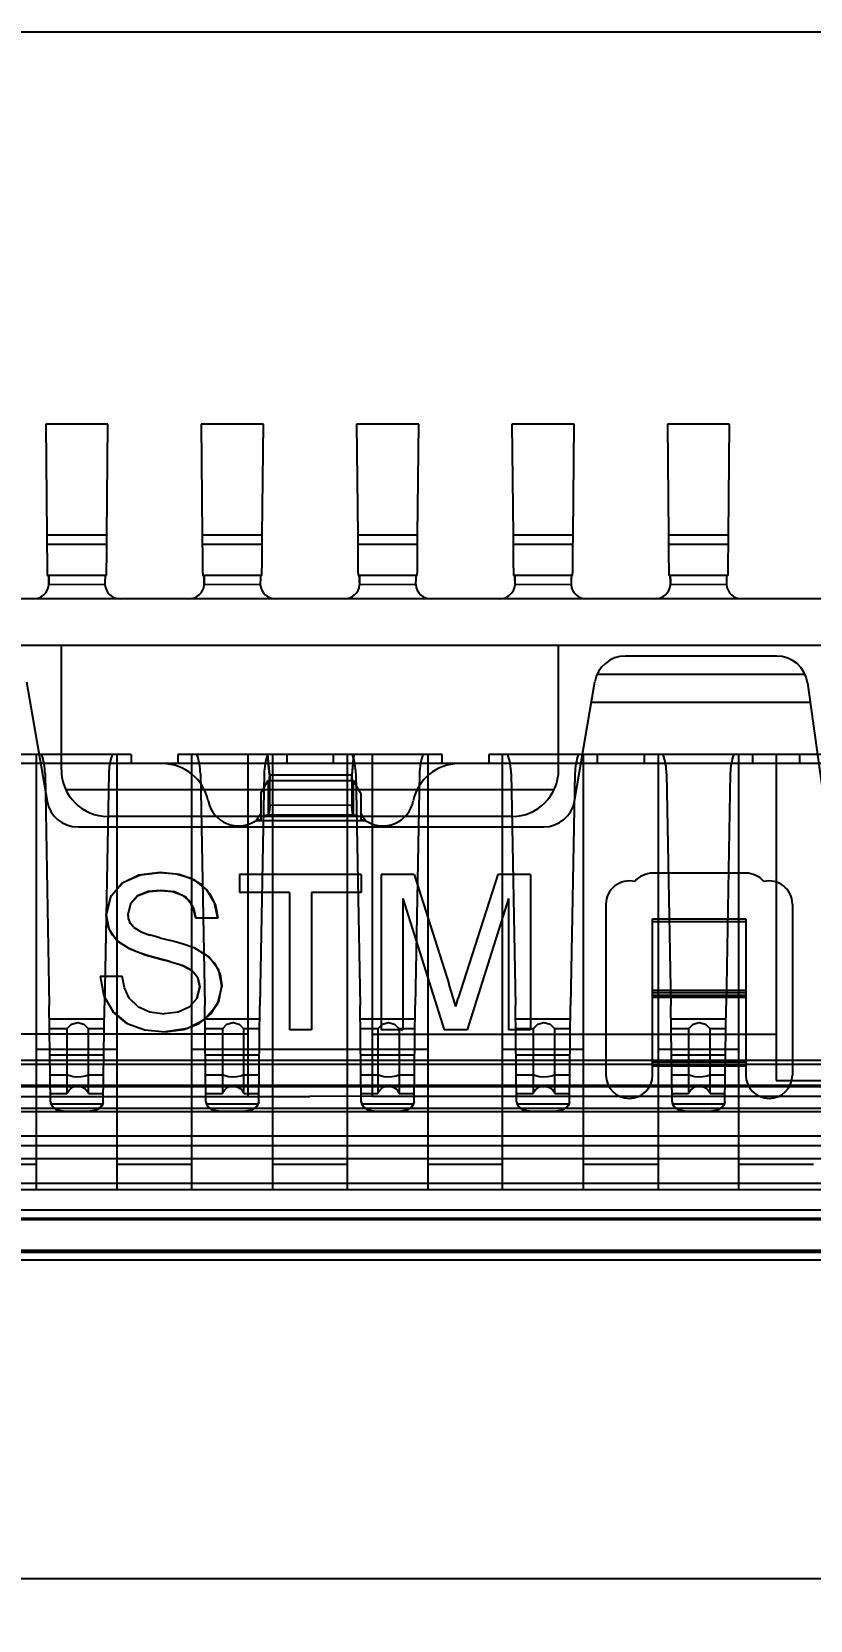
# Model space of a CAD drawing. Header units: millimetres. Extents: x 0 to 841, y 0 to 594.
# Drawn here: x 681.69 to 684.2, y 261.49 to 266.6 of the extents above; entities that cross this region are included whole.
import ezdxf

# ---------------------------------------------------------------- set-up
doc = ezdxf.new("R2010")
doc.units = ezdxf.units.MM
doc.header["$LTSCALE"] = 46.255
doc.layers.get('0').update_dxf_attribs({"linetype": 'CONTINUOUS'})
doc.layers.add('8_QUILTS', color=7, linetype='CONTINUOUS')
doc.styles.get("Standard").update_dxf_attribs({"font": 'txt', "width": 0.8})
doc.dimstyles.new('DIMSTYLE_1', dxfattribs={"dimtxt": 2.5, "dimasz": 3, "dimexe": 1.5, "dimexo": 1.2, "dimtad": 1, "dimdsep": 46, "dimtxsty": 'STANDARD', "dimblk": '_FILLED', "dimblk1": '_FILLED', "dimblk2": '_FILLED', "dimcen": 0.09, "dimazin": 2, "dimtp": 0.01, "dimtm": 0.01, "dimtfac": 1, "dimtofl": 0, "dimtmove": 0, "dimatfit": 3, "dimldrblk": '_FILLED', "dimfxl": 1, "dimtolj": 1, "dimarcsym": 0})

# ---------------------------------------------------------------- blocks, each defined once
blk = doc.blocks.new('_FILLED')
at = {"color": 0, "linetype": 'BYBLOCK'}
blk.add_solid([(0, 0), (-1, 0.1667), (-1, -0.1667)], dxfattribs=at)
blk = doc.blocks.new('*D0')
at = {"color": 7, "linetype": 'CONTINUOUS'}
for p, q in [((692.3383, 264.1405), (692.3383, 237.2835)), ((637.9118, 256.9031), (637.9118, 237.2835)), ((637.9118, 238.7835), (665.125, 238.7835)), ((692.3383, 238.7835), (665.125, 238.7835))]:
    blk.add_line(p, q, dxfattribs=at)
at = {"color": 7, "linetype": 'CONTINUOUS', "xscale": 3, "yscale": 3, "zscale": 3, "rotation": 180}
blk.add_blockref('_FILLED', (637.9118, 238.7835), dxfattribs=at)
at = {"color": 7, "linetype": 'CONTINUOUS', "xscale": 3, "yscale": 3, "zscale": 3}
blk.add_blockref('_FILLED', (692.3383, 238.7835), dxfattribs=at)
at = {"color": 7, "linetype": 'CONTINUOUS', "insert": (665.125, 241.9085), "char_height": 2.5, "width": 14, "attachment_point": 2, "line_spacing_factor": 0.9}
blk.add_mtext('(54.43)', dxfattribs=at)

msp = doc.modelspace()

# ---------------------------------------------------------------- linework, layer by layer
at = {"color": 7, "linetype": 'CONTINUOUS'}
msp.add_line((668.0383, 266.6031), (697.1383, 266.6031), dxfattribs=at)
at = {"layer": '8_QUILTS', "color": 7, "linetype": 'CONTINUOUS'}
for p, q in [((681.9383, 265.3405), (681.7383, 265.3405)), ((681.7383, 265.3405), (681.7418, 264.9833)), ((681.9348, 264.9833), (681.9383, 265.3405)), ((682.4383, 265.3405), (682.2383, 265.3405)), ((682.2383, 265.3405), (682.2418, 264.9833)), ((682.4348, 264.9833), (682.4383, 265.3405)), ((682.9383, 265.3405), (682.7383, 265.3405)), ((682.7383, 265.3405), (682.7418, 264.9833)), ((682.9348, 264.9833), (682.9383, 265.3405)), ((683.4383, 265.3405), (683.2383, 265.3405)), ((683.2383, 265.3405), (683.2418, 264.9833)), ((683.4348, 264.9833), (683.4383, 265.3405)), ((683.9383, 265.3405), (683.7383, 265.3405)), ((683.7383, 265.3405), (683.7418, 264.9833)), ((683.9348, 264.9833), (683.9383, 265.3405)), ((681.9348, 264.9833), (681.7418, 264.9833)), ((682.4348, 264.9833), (682.2418, 264.9833)), ((682.9348, 264.9833), (682.7418, 264.9833)), ((683.4348, 264.9833), (683.2418, 264.9833)), ((683.9348, 264.9833), (683.7418, 264.9833)), ((681.9347, 264.9533), (681.7418, 264.9533)), ((682.4347, 264.9533), (682.2418, 264.9533)), ((682.9347, 264.9533), (682.7418, 264.9533)), ((683.4347, 264.9533), (683.2418, 264.9533)), ((683.9347, 264.9533), (683.7418, 264.9533)), ((681.9336, 264.8533), (681.743, 264.8533)), ((681.9284, 264.8242), (681.748, 264.8233)), ((681.7483, 264.824), (681.7483, 264.826)), ((682.4336, 264.8533), (682.243, 264.8533)), ((682.4284, 264.8242), (682.248, 264.8233)), ((682.2483, 264.824), (682.2483, 264.826)), ((682.9336, 264.8533), (682.743, 264.8533)), ((682.9284, 264.8242), (682.748, 264.8233)), ((682.7483, 264.824), (682.7483, 264.826)), ((683.4336, 264.8533), (683.243, 264.8533)), ((683.4284, 264.8242), (683.248, 264.8233)), ((683.2483, 264.824), (683.2483, 264.826)), ((683.9336, 264.8533), (683.743, 264.8533)), ((683.9284, 264.8242), (683.748, 264.8233)), ((683.7483, 264.824), (683.7483, 264.826)), ((693.7583, 264.7781), (671.4183, 264.7781)), ((692.7483, 264.6281), (672.4283, 264.6281)), ((681.7883, 264.2281), (681.7883, 264.6281)), ((683.3883, 264.2281), (683.3883, 264.6281)), ((684.0899, 264.5944), (683.6035, 264.5944)), ((681.6766, 264.5113), (681.7422, 264.1278)), ((683.4393, 264.1278), (683.5049, 264.5113)), ((684.1814, 264.5348), (683.512, 264.5348)), ((684.189, 264.5083), (684.2417, 264.1308)), ((684.1978, 264.4454), (683.4936, 264.4454)), ((694.0884, 264.2481), (671.0881, 264.2481)), ((682.0133, 264.2781), (679.5883, 264.2781)), ((681.7083, 262.8781), (681.7083, 264.2781)), ((681.7326, 264.2479), (681.7083, 264.2481)), ((681.9683, 264.2481), (681.9439, 264.2479)), ((681.9683, 262.8781), (681.9683, 264.2781)), ((682.0133, 264.2781), (682.0133, 264.2481)), ((683.0133, 264.2781), (682.1633, 264.2781)), ((682.1633, 264.2781), (682.1633, 264.2481)), ((682.2083, 262.8781), (682.2083, 264.2781)), ((682.2326, 264.2479), (682.2083, 264.2481)), ((682.3883, 264.2781), (682.3883, 263.1776)), ((682.4683, 264.2481), (682.4439, 264.2479)), ((682.4582, 264.2118), (682.4517, 264.2781)), ((682.4517, 264.2781), (682.4578, 264.2117)), ((682.4683, 262.8781), (682.4683, 264.2781)), ((682.5133, 264.2781), (682.5133, 264.2481)), ((682.6633, 264.2781), (682.6633, 264.2481)), ((682.7083, 264.2781), (682.7083, 262.8781)), ((682.7326, 264.2479), (682.7083, 264.2481)), ((682.7298, 264.2781), (682.7233, 264.2118)), ((682.7237, 264.2117), (682.7298, 264.2781)), ((682.7883, 264.2781), (682.7883, 263.1787)), ((682.9683, 264.2481), (682.9439, 264.2479)), ((682.9683, 262.8781), (682.9683, 264.2781)), ((683.0133, 264.2481), (683.0133, 264.2781)), ((685.5883, 264.2781), (683.1633, 264.2781)), ((683.1633, 264.2781), (683.1633, 264.2481)), ((683.2083, 262.8781), (683.2083, 264.2781)), ((683.2326, 264.2479), (683.2083, 264.2481)), ((683.4683, 264.2481), (683.4439, 264.2479)), ((683.4683, 262.8781), (683.4683, 264.2781)), ((683.5133, 264.2481), (683.5133, 264.2781)), ((683.6633, 264.2781), (683.6633, 264.2481)), ((683.7083, 264.2781), (683.7083, 262.8781)), ((683.7326, 264.248), (683.7083, 264.2481)), ((683.9683, 264.2481), (683.9439, 264.248)), ((683.9683, 262.8781), (683.9683, 264.2781)), ((684.0133, 264.2481), (684.0133, 264.2781)), ((684.0883, 264.2781), (684.0883, 263.2281)), ((684.1633, 264.2781), (684.1633, 264.2481)), ((681.7357, 264.2162), (681.7496, 263.4695)), ((681.9408, 264.2162), (681.927, 263.4695)), ((682.2357, 264.2162), (682.2496, 263.4695)), ((682.4408, 264.2162), (682.427, 263.4695)), ((682.4577, 264.2129), (682.458, 264.2106)), ((682.458, 264.2082), (682.4582, 264.2058)), ((682.4581, 264.2118), (682.4582, 264.2058)), ((682.4586, 264.1942), (682.4582, 264.2058)), ((682.4586, 264.2118), (682.7229, 264.2118)), ((682.4586, 264.2118), (682.4586, 264.1984)), ((682.4586, 264.1134), (682.4586, 264.1984)), ((682.7229, 264.2118), (682.7229, 264.1984)), ((682.7229, 264.1942), (682.7233, 264.2058)), ((682.7229, 264.1984), (682.7229, 264.1115)), ((682.7234, 264.2118), (682.7233, 264.2058)), ((682.7233, 264.2058), (682.7236, 264.2082)), ((682.7236, 264.2106), (682.7238, 264.2129)), ((682.7357, 264.2162), (682.7496, 263.4695)), ((682.9408, 264.2162), (682.927, 263.4695)), ((683.2357, 264.2162), (683.2496, 263.4695)), ((683.4408, 264.2162), (683.427, 263.4695)), ((683.7357, 264.2162), (683.7496, 263.4695)), ((683.9408, 264.2162), (683.927, 263.4695)), ((681.8023, 264.1647), (683.3742, 264.1647)), ((682.4301, 264.1535), (682.4301, 264.0679)), ((682.454, 264.1944), (682.7275, 264.1944)), ((682.454, 264.1944), (682.454, 264.0831)), ((682.7275, 264.1944), (682.7275, 264.0831)), ((682.7515, 264.1535), (682.7515, 264.0679)), ((682.7229, 264.115), (682.4587, 264.1136)), ((681.8408, 264.0447), (683.3408, 264.0447)), ((683.2383, 264.0781), (681.9383, 264.0781)), ((682.7679, 264.0646), (682.4137, 264.0646)), ((682.454, 264.0831), (682.7275, 264.0831)), ((682.753, 263.8915), (682.3619, 263.8915)), ((682.3619, 263.8915), (682.3619, 263.8338)), ((682.753, 263.8915), (682.753, 263.8338)), ((682.9231, 263.8915), (682.8171, 263.8915)), ((682.8171, 263.8915), (682.8171, 263.3915)), ((682.9231, 263.8915), (683.0349, 263.5407)), ((683.1927, 263.8915), (683.082, 263.5467)), ((683.2978, 263.8915), (683.1927, 263.8915)), ((683.2978, 263.8915), (683.2978, 263.3915)), ((683.9908, 263.8958), (683.6908, 263.8958)), ((682.5222, 263.8338), (682.3619, 263.8338)), ((682.5222, 263.8338), (682.5222, 263.3915)), ((682.753, 263.8338), (682.5927, 263.8338)), ((682.5927, 263.8338), (682.5927, 263.3915)), ((682.8876, 263.8146), (683.0202, 263.3915)), ((682.8876, 263.8146), (682.8876, 263.3915)), ((683.2273, 263.8146), (683.0939, 263.3915)), ((683.2273, 263.8146), (683.2273, 263.3915)), ((683.5408, 263.7958), (683.5408, 263.2458)), ((684.1408, 263.7964), (684.1408, 263.2458)), ((682.2914, 263.7505), (682.2209, 263.7505)), ((683.6908, 263.7488), (683.9908, 263.7488)), ((683.6908, 263.2458), (683.6908, 263.7488)), ((683.6908, 263.7405), (683.9908, 263.7405)), ((683.9908, 263.7488), (683.9908, 263.2458)), ((682.1057, 263.6877), (682.0723, 263.6971)), ((682.1044, 263.6881), (682.1408, 263.6788)), ((682.1369, 263.6115), (682.0927, 263.6233)), ((682.1804, 263.5976), (682.1194, 263.6162)), ((682.1804, 263.5976), (682.208, 263.5825)), ((681.9132, 263.5646), (681.9837, 263.5646)), ((682.2275, 263.559), (682.2337, 263.53)), ((682.2239, 263.4928), (682.2337, 263.53)), ((683.0574, 263.4672), (683.0654, 263.4938)), ((683.6908, 263.5191), (683.9908, 263.5191)), ((683.9908, 263.5107), (683.6908, 263.5107)), ((683.6908, 263.5037), (683.9908, 263.5037)), ((683.9908, 263.4954), (683.6908, 263.4954)), ((681.7533, 263.1597), (681.7496, 263.4695)), ((681.9233, 263.1597), (681.927, 263.4695)), ((681.9991, 263.4121), (681.954, 263.4498)), ((682.2533, 263.1597), (682.2496, 263.4695)), ((682.4233, 263.1597), (682.427, 263.4695)), ((682.7533, 263.1597), (682.7496, 263.4695)), ((682.9233, 263.1597), (682.927, 263.4695)), ((683.2533, 263.1597), (683.2496, 263.4695)), ((683.4233, 263.1597), (683.427, 263.4695)), ((683.7533, 263.1597), (683.7496, 263.4695)), ((683.9233, 263.1597), (683.927, 263.4695)), ((682.3883, 263.3781), (681.0883, 263.3781)), ((681.7501, 263.4272), (681.9265, 263.4272)), ((681.8064, 263.3953), (681.7505, 263.3953)), ((681.8063, 263.3954), (681.8063, 263.1872)), ((681.9261, 263.3953), (681.8757, 263.3953)), ((681.8759, 263.1872), (681.8759, 263.3954)), ((682.2501, 263.4272), (682.4265, 263.4272)), ((682.3064, 263.3953), (682.2505, 263.3953)), ((682.3063, 263.3954), (682.3063, 263.1872)), ((682.4261, 263.3953), (682.3757, 263.3953)), ((682.3759, 263.1872), (682.3759, 263.3954)), ((682.5927, 263.3915), (682.5222, 263.3915)), ((682.7501, 263.4272), (682.9265, 263.4272)), ((682.8064, 263.3953), (682.7505, 263.3953)), ((682.7883, 263.3781), (684.0883, 263.3781)), ((682.8063, 263.3954), (682.8063, 263.1872)), ((682.8876, 263.3915), (682.8171, 263.3915)), ((682.9261, 263.3953), (682.8757, 263.3953)), ((682.8759, 263.1872), (682.8759, 263.3954)), ((683.0939, 263.3915), (683.0202, 263.3915)), ((683.2978, 263.3915), (683.2273, 263.3915)), ((683.2501, 263.4272), (683.4265, 263.4272)), ((683.3064, 263.3953), (683.2505, 263.3953)), ((683.3063, 263.3954), (683.3063, 263.1872)), ((683.4261, 263.3953), (683.3757, 263.3953)), ((683.3759, 263.1872), (683.3759, 263.3954)), ((683.7501, 263.4272), (683.9265, 263.4272)), ((683.8064, 263.3953), (683.7505, 263.3953)), ((683.8063, 263.3954), (683.8063, 263.1872)), ((683.9261, 263.3953), (683.8757, 263.3953)), ((683.8759, 263.1872), (683.8759, 263.3954)), ((681.9683, 263.3281), (681.7083, 263.3281)), ((682.9683, 263.3281), (682.2083, 263.3281)), ((683.4683, 263.3281), (683.2083, 263.3281)), ((683.9683, 263.3281), (683.7083, 263.3281)), ((692.746, 263.2925), (672.4355, 263.2925)), ((672.451, 263.2813), (692.7305, 263.2813)), ((681.9251, 263.31), (681.7515, 263.31)), ((682.4251, 263.31), (682.2515, 263.31)), ((682.9251, 263.31), (682.7515, 263.31)), ((683.4251, 263.31), (683.2515, 263.31)), ((683.9908, 263.2874), (683.6908, 263.2874)), ((683.6908, 263.2773), (683.9908, 263.2773)), ((683.6908, 263.2756), (683.9908, 263.2756)), ((683.9251, 263.31), (683.7515, 263.31)), ((681.7522, 263.2467), (681.8064, 263.2467)), ((681.8757, 263.2467), (681.9243, 263.2467)), ((682.2522, 263.2467), (682.3064, 263.2467)), ((682.3757, 263.2467), (682.4243, 263.2467)), ((682.7522, 263.2467), (682.8064, 263.2467)), ((682.8757, 263.2467), (682.9243, 263.2467)), ((683.2522, 263.2467), (683.3064, 263.2467)), ((683.3757, 263.2467), (683.4243, 263.2467)), ((683.7522, 263.2467), (683.8064, 263.2467)), ((683.8757, 263.2467), (683.9243, 263.2467)), ((684.0883, 263.2281), (685.5883, 263.2281)), ((692.7309, 263.2122), (672.4507, 263.2122)), ((672.4647, 263.1781), (682.5883, 263.1776)), ((692.7063, 263.2081), (672.4753, 263.2081)), ((681.7529, 263.1872), (681.8064, 263.1872)), ((681.8757, 263.1872), (681.9236, 263.1872)), ((682.2529, 263.1872), (682.3064, 263.1872)), ((682.3757, 263.1872), (682.4236, 263.1872)), ((682.7883, 263.1787), (682.5883, 263.1776)), ((682.7529, 263.1872), (682.8064, 263.1872)), ((682.7883, 263.1787), (686.8883, 263.1776)), ((682.8757, 263.1872), (682.9236, 263.1872)), ((683.2529, 263.1872), (683.3064, 263.1872)), ((683.3757, 263.1872), (683.4236, 263.1872)), ((683.7529, 263.1872), (683.8064, 263.1872)), ((683.8757, 263.1872), (683.9236, 263.1872)), ((672.4753, 263.1392), (692.7063, 263.1392)), ((692.6895, 263.1278), (672.492, 263.1278)), ((681.7542, 263.1539), (681.9224, 263.1539)), ((681.8733, 263.1289), (681.8033, 263.1289)), ((681.8963, 263.1325), (681.8931, 263.1315)), ((682.2542, 263.1539), (682.4224, 263.1539)), ((682.3733, 263.1289), (682.3033, 263.1289)), ((682.3963, 263.1325), (682.3931, 263.1315)), ((682.7542, 263.1539), (682.9224, 263.1539)), ((682.8733, 263.1289), (682.8033, 263.1289)), ((682.8963, 263.1325), (682.8931, 263.1315)), ((683.2542, 263.1539), (683.4224, 263.1539)), ((683.3733, 263.1289), (683.3033, 263.1289)), ((683.3963, 263.1325), (683.3931, 263.1315)), ((683.7542, 263.1539), (683.9224, 263.1539)), ((683.8733, 263.1289), (683.8033, 263.1289)), ((683.8963, 263.1325), (683.8931, 263.1315)), ((672.5112, 263.0504), (692.6654, 263.0504)), ((692.6518, 263.0179), (672.5297, 263.0179)), ((672.5375, 262.9781), (692.6391, 262.9781)), ((681.7083, 262.9581), (681.4683, 262.9581)), ((682.2083, 262.9581), (681.9683, 262.9581)), ((682.7083, 262.9581), (682.4683, 262.9581)), ((683.2083, 262.9581), (682.9683, 262.9581)), ((683.7083, 262.9581), (683.4683, 262.9581)), ((684.2083, 262.9581), (683.9683, 262.9581)), ((672.5708, 262.8981), (692.6108, 262.8981)), ((672.5739, 262.8781), (692.6027, 262.8781)), ((692.6858, 262.8118), (672.4958, 262.8118)), ((672.4958, 262.7859), (692.6858, 262.7859)), ((692.6858, 262.7801), (672.4958, 262.7801)), ((692.6858, 262.6819), (672.4958, 262.6819)), ((672.4958, 262.6762), (692.6858, 262.6762)), ((692.7019, 262.6502), (672.4796, 262.6502)), ((694.0508, 261.6247), (671.1308, 261.6247))]:
    msp.add_line(p, q, dxfattribs=at)
for points in [[(681.7471, 264.8533), (681.7475, 264.849), (681.7479, 264.838), (681.748, 264.8233)], [(682.2471, 264.8533), (682.2475, 264.849), (682.2479, 264.838), (682.248, 264.8233)], [(682.7471, 264.8533), (682.7475, 264.849), (682.7479, 264.838), (682.748, 264.8233)], [(683.2471, 264.8533), (683.2475, 264.849), (683.2479, 264.838), (683.248, 264.8233)], [(683.7471, 264.8533), (683.7475, 264.849), (683.7479, 264.838), (683.748, 264.8233)], [(682.454, 264.1944), (682.4562, 264.1954), (682.4578, 264.1968), (682.4586, 264.1984)], [(682.7229, 264.1984), (682.7237, 264.1968), (682.7253, 264.1954), (682.7275, 264.1944)], [(682.4301, 264.1535), (682.4399, 264.1694), (682.4475, 264.1833), (682.454, 264.1944)], [(682.7275, 264.1944), (682.734, 264.1833), (682.7417, 264.1695), (682.7515, 264.1535)], [(682.4587, 264.1136), (682.458, 264.1013), (682.4565, 264.0917), (682.454, 264.0831)], [(682.7275, 264.0831), (682.7252, 264.0907), (682.7237, 264.1002), (682.7229, 264.1115)], [(682.4137, 264.0646), (682.4194, 264.072), (682.4248, 264.0798), (682.4301, 264.0881)], [(682.4301, 264.0679), (682.4247, 264.0667), (682.4192, 264.0656), (682.4137, 264.0646)], [(682.454, 264.0831), (682.4467, 264.0813), (682.4387, 264.0793), (682.4301, 264.0773)], [(682.7515, 264.0773), (682.7428, 264.0793), (682.7348, 264.0813), (682.7275, 264.0831)], [(682.7515, 264.0881), (682.7567, 264.0798), (682.7622, 264.0719), (682.7679, 264.0646)], [(682.7679, 264.0646), (682.7623, 264.0656), (682.7568, 264.0667), (682.7515, 264.0679)], [(682.106, 263.8979), (682.0376, 263.8888), (681.9829, 263.8626), (681.9463, 263.8187), (681.9324, 263.761)], [(681.9324, 263.761), (681.9483, 263.8225), (681.988, 263.8663), (682.0425, 263.8901), (682.106, 263.8979)], [(682.106, 263.8979), (682.158, 263.8935), (682.2024, 263.8804), (682.2391, 263.859), (682.2665, 263.8292), (682.2842, 263.7926), (682.2914, 263.7505)], [(682.2914, 263.7505), (682.2816, 263.8001), (682.2569, 263.8418), (682.2182, 263.8728), (682.1674, 263.8915), (682.106, 263.8979)], [(682.1088, 263.8402), (682.068, 263.8364), (682.0338, 263.8226), (682.0108, 263.7974), (682.003, 263.7656)], [(682.0109, 263.7975), (682.035, 263.8234), (682.07, 263.8368), (682.1088, 263.8402)], [(682.1088, 263.8402), (682.1454, 263.837), (682.1763, 263.8261), (682.1998, 263.8066), (682.2143, 263.7806), (682.2209, 263.7505)], [(682.2209, 263.7505), (682.2112, 263.7881), (682.1884, 263.818), (682.1528, 263.8352), (682.1088, 263.8402)], [(682.0063, 263.6529), (681.9761, 263.6719), (681.952, 263.6972), (681.9372, 263.728), (681.9324, 263.761)], [(681.9324, 263.761), (681.9409, 263.7174), (681.9672, 263.6796), (682.0063, 263.6529)], [(682.0209, 263.7215), (682.0108, 263.7343), (682.0048, 263.7495), (682.003, 263.7656)], [(682.0209, 263.7215), (682.0446, 263.7072), (682.0735, 263.6967)], [(682.0927, 263.6233), (682.0619, 263.6321), (682.0332, 263.6416), (682.0063, 263.6529)], [(682.0063, 263.6529), (682.0612, 263.6322), (682.1197, 263.6162)], [(682.2175, 263.6543), (682.1775, 263.6686), (682.1396, 263.6791)], [(682.2175, 263.6543), (682.2531, 263.634), (682.2816, 263.6058), (682.299, 263.5709), (682.3042, 263.5335)], [(682.3042, 263.5335), (682.2945, 263.5832), (682.2634, 263.6257), (682.2175, 263.6543)], [(682.1369, 263.6115), (682.152, 263.6071), (682.1664, 263.6026), (682.1804, 263.5976)], [(682.2337, 263.53), (682.2275, 263.559), (682.2079, 263.5825), (682.1804, 263.5976)], [(681.9132, 263.5646), (681.9248, 263.5011), (681.9545, 263.4491), (681.9998, 263.4118), (682.0568, 263.3912), (682.1226, 263.3851)], [(682.0347, 263.4667), (682.0069, 263.493), (681.9911, 263.5266), (681.9837, 263.5646)], [(682.1226, 263.3851), (682.1825, 263.3923), (682.2318, 263.412), (682.2698, 263.4429), (682.2948, 263.484), (682.3042, 263.5335)], [(682.3042, 263.5335), (682.2892, 263.4717), (682.2505, 263.4246), (682.1937, 263.3954), (682.1226, 263.3851)], [(683.0574, 263.4672), (683.0502, 263.4914), (683.0427, 263.5159), (683.0349, 263.5407)], [(683.082, 263.5467), (683.0736, 263.5203), (683.0654, 263.4938)], [(682.0069, 263.493), (682.0348, 263.4666), (682.0726, 263.4492), (682.1195, 263.4428)], [(682.2337, 263.53), (682.2239, 263.4928), (682.1995, 263.4651), (682.164, 263.4485), (682.1195, 263.4428)], [(681.8064, 263.3953), (681.8213, 263.4101), (681.8411, 263.4153), (681.8608, 263.4101), (681.8757, 263.3953)], [(682.3064, 263.3953), (682.3213, 263.4101), (682.3411, 263.4153), (682.3608, 263.4101), (682.3757, 263.3953)], [(682.8064, 263.3953), (682.8213, 263.4101), (682.8411, 263.4153), (682.8608, 263.4101), (682.8757, 263.3953)], [(683.3064, 263.3953), (683.3213, 263.4101), (683.3411, 263.4153), (683.3608, 263.4101), (683.3757, 263.3953)], [(683.8064, 263.3953), (683.8213, 263.4101), (683.8411, 263.4153), (683.8608, 263.4101), (683.8757, 263.3953)], [(681.8385, 263.2397), (681.8263, 263.2407), (681.8151, 263.2432), (681.8063, 263.2467)], [(681.8759, 263.2466), (681.8661, 263.2428), (681.8526, 263.2405), (681.8385, 263.2397)], [(682.3385, 263.2397), (682.3263, 263.2407), (682.3151, 263.2432), (682.3063, 263.2467)], [(682.3759, 263.2466), (682.3661, 263.2428), (682.3526, 263.2405), (682.3385, 263.2397)], [(682.8385, 263.2397), (682.8263, 263.2407), (682.8151, 263.2432), (682.8063, 263.2467)], [(682.8759, 263.2466), (682.8661, 263.2428), (682.8526, 263.2405), (682.8385, 263.2397)], [(683.3385, 263.2397), (683.3263, 263.2407), (683.3151, 263.2432), (683.3063, 263.2467)], [(683.3759, 263.2466), (683.3661, 263.2428), (683.3526, 263.2405), (683.3385, 263.2397)], [(683.8385, 263.2397), (683.8263, 263.2407), (683.8151, 263.2432), (683.8063, 263.2467)], [(683.8759, 263.2466), (683.8661, 263.2428), (683.8526, 263.2405), (683.8385, 263.2397)], [(681.8063, 263.1872), (681.8099, 263.1933), (681.8142, 263.1985), (681.8189, 263.203), (681.8241, 263.2067), (681.8298, 263.2095), (681.8358, 263.2111), (681.8419, 263.2114), (681.8476, 263.2105), (681.8531, 263.2087), (681.8585, 263.2061), (681.8637, 263.2026), (681.8685, 263.1983), (681.8725, 263.1932), (681.8759, 263.1872)], [(682.3063, 263.1872), (682.3099, 263.1933), (682.3142, 263.1985), (682.3189, 263.203), (682.3241, 263.2067), (682.3298, 263.2095), (682.3358, 263.2111), (682.3419, 263.2114), (682.3476, 263.2105), (682.3531, 263.2087), (682.3585, 263.2061), (682.3637, 263.2026), (682.3685, 263.1983), (682.3725, 263.1932), (682.3759, 263.1872)], [(682.8063, 263.1872), (682.8099, 263.1933), (682.8142, 263.1985), (682.8189, 263.203), (682.8241, 263.2067), (682.8298, 263.2095), (682.8358, 263.2111), (682.8419, 263.2114), (682.8476, 263.2105), (682.8531, 263.2087), (682.8585, 263.2061), (682.8637, 263.2026), (682.8685, 263.1983), (682.8725, 263.1932), (682.8759, 263.1872)], [(683.3063, 263.1872), (683.3099, 263.1933), (683.3142, 263.1985), (683.3189, 263.203), (683.3241, 263.2067), (683.3298, 263.2095), (683.3358, 263.2111), (683.3419, 263.2114), (683.3476, 263.2105), (683.3531, 263.2087), (683.3585, 263.2061), (683.3637, 263.2026), (683.3685, 263.1983), (683.3725, 263.1932), (683.3759, 263.1872)], [(683.8063, 263.1872), (683.8099, 263.1933), (683.8142, 263.1985), (683.8189, 263.203), (683.8241, 263.2067), (683.8298, 263.2095), (683.8358, 263.2111), (683.8419, 263.2114), (683.8476, 263.2105), (683.8531, 263.2087), (683.8585, 263.2061), (683.8637, 263.2026), (683.8685, 263.1983), (683.8725, 263.1932), (683.8759, 263.1872)], [(681.7533, 263.1597), (681.7572, 263.1477), (681.7676, 263.1381), (681.7699, 263.1368)], [(681.7533, 263.1597), (681.7534, 263.1578), (681.7538, 263.1559), (681.7543, 263.1539)], [(681.8033, 263.1289), (681.7865, 263.1306), (681.7721, 263.1356), (681.7608, 263.1434), (681.7542, 263.1539)], [(681.7543, 263.1539), (681.7574, 263.1476), (681.7625, 263.1418), (681.7699, 263.1368)], [(681.7699, 263.1368), (681.7802, 263.1325), (681.7916, 263.1298), (681.8033, 263.1288)], [(681.7802, 263.1325), (681.7834, 263.1315), (681.8033, 263.1289)], [(681.9224, 263.1539), (681.9125, 263.1406), (681.8946, 263.1318), (681.8733, 263.1289)], [(681.8733, 263.1288), (681.8849, 263.1297), (681.8963, 263.1325), (681.9065, 263.137)], [(681.9232, 263.1597), (681.9197, 263.1482), (681.9094, 263.1387), (681.9065, 263.137)], [(681.9065, 263.137), (681.9139, 263.1419), (681.9193, 263.1476), (681.9223, 263.1539)], [(681.9223, 263.1539), (681.9228, 263.1558), (681.9231, 263.1577), (681.9232, 263.1597)], [(682.2533, 263.1597), (682.2572, 263.1477), (682.2676, 263.1381), (682.2699, 263.1368)], [(682.2533, 263.1597), (682.2534, 263.1578), (682.2538, 263.1559), (682.2543, 263.1539)], [(682.3033, 263.1289), (682.2865, 263.1306), (682.2721, 263.1356), (682.2608, 263.1434), (682.2542, 263.1539)], [(682.2543, 263.1539), (682.2574, 263.1476), (682.2625, 263.1418), (682.2699, 263.1368)], [(682.2699, 263.1368), (682.2802, 263.1325), (682.2916, 263.1298), (682.3033, 263.1288)], [(682.2802, 263.1325), (682.2834, 263.1315), (682.3033, 263.1289)], [(682.4224, 263.1539), (682.4125, 263.1406), (682.3946, 263.1318), (682.3733, 263.1289)], [(682.3733, 263.1288), (682.3849, 263.1297), (682.3963, 263.1325), (682.4065, 263.137)], [(682.4232, 263.1597), (682.4197, 263.1482), (682.4094, 263.1387), (682.4065, 263.137)], [(682.4065, 263.137), (682.4139, 263.1419), (682.4193, 263.1476), (682.4223, 263.1539)], [(682.4223, 263.1539), (682.4228, 263.1558), (682.4231, 263.1577), (682.4232, 263.1597)], [(682.7533, 263.1597), (682.7572, 263.1477), (682.7676, 263.1381), (682.7699, 263.1368)], [(682.7533, 263.1597), (682.7534, 263.1578), (682.7538, 263.1559), (682.7543, 263.1539)], [(682.8033, 263.1289), (682.7865, 263.1306), (682.7721, 263.1356), (682.7608, 263.1434), (682.7542, 263.1539)], [(682.7543, 263.1539), (682.7574, 263.1476), (682.7625, 263.1418), (682.7699, 263.1368)], [(682.7699, 263.1368), (682.7802, 263.1325), (682.7916, 263.1298), (682.8033, 263.1288)], [(682.7802, 263.1325), (682.7834, 263.1315), (682.8033, 263.1289)], [(682.9224, 263.1539), (682.9125, 263.1406), (682.8946, 263.1318), (682.8733, 263.1289)], [(682.8733, 263.1288), (682.8849, 263.1297), (682.8963, 263.1325), (682.9065, 263.137)], [(682.9232, 263.1597), (682.9197, 263.1482), (682.9094, 263.1387), (682.9065, 263.137)], [(682.9065, 263.137), (682.9139, 263.1419), (682.9193, 263.1476), (682.9223, 263.1539)], [(682.9223, 263.1539), (682.9228, 263.1558), (682.9231, 263.1577), (682.9232, 263.1597)], [(683.2533, 263.1597), (683.2572, 263.1477), (683.2676, 263.1381), (683.2699, 263.1368)], [(683.2533, 263.1597), (683.2534, 263.1578), (683.2538, 263.1559), (683.2543, 263.1539)], [(683.3033, 263.1289), (683.2865, 263.1306), (683.2721, 263.1356), (683.2608, 263.1434), (683.2542, 263.1539)], [(683.2543, 263.1539), (683.2574, 263.1476), (683.2625, 263.1418), (683.2699, 263.1368)], [(683.2699, 263.1368), (683.2802, 263.1325), (683.2916, 263.1298), (683.3033, 263.1288)], [(683.2802, 263.1325), (683.2834, 263.1315), (683.3033, 263.1289)], [(683.4224, 263.1539), (683.4125, 263.1406), (683.3946, 263.1318), (683.3733, 263.1289)], [(683.3733, 263.1288), (683.3849, 263.1297), (683.3963, 263.1325), (683.4065, 263.137)], [(683.4232, 263.1597), (683.4197, 263.1482), (683.4094, 263.1387), (683.4065, 263.137)], [(683.4065, 263.137), (683.4139, 263.1419), (683.4193, 263.1476), (683.4223, 263.1539)], [(683.4223, 263.1539), (683.4228, 263.1558), (683.4231, 263.1577), (683.4232, 263.1597)], [(683.7533, 263.1597), (683.7572, 263.1477), (683.7676, 263.1381), (683.7699, 263.1368)], [(683.7533, 263.1597), (683.7534, 263.1578), (683.7538, 263.1559), (683.7543, 263.1539)], [(683.8033, 263.1289), (683.7865, 263.1306), (683.7721, 263.1356), (683.7608, 263.1434), (683.7542, 263.1539)], [(683.7543, 263.1539), (683.7574, 263.1476), (683.7625, 263.1418), (683.7699, 263.1368)], [(683.7699, 263.1368), (683.7802, 263.1325), (683.7916, 263.1298), (683.8033, 263.1288)], [(683.7802, 263.1325), (683.7834, 263.1315), (683.8033, 263.1289)], [(683.9224, 263.1539), (683.9125, 263.1406), (683.8946, 263.1318), (683.8733, 263.1289)], [(683.8733, 263.1288), (683.8849, 263.1297), (683.8963, 263.1325), (683.9065, 263.137)], [(683.9232, 263.1597), (683.9197, 263.1482), (683.9094, 263.1387), (683.9065, 263.137)], [(683.9065, 263.137), (683.9139, 263.1419), (683.9193, 263.1476), (683.9223, 263.1539)], [(683.9223, 263.1539), (683.9228, 263.1558), (683.9231, 263.1577), (683.9232, 263.1597)]]:
    msp.add_lwpolyline(points, dxfattribs=at)
for centre, radius, start, end in [((688.6327, 264.9833), 6.8909, 180.00006, 181.08103), ((675.0438, 264.9833), 6.8909, 358.91897, 360), ((689.1327, 264.9833), 6.8909, 180.00006, 181.08103), ((675.5438, 264.9833), 6.8909, 358.91897, 360), ((689.6327, 264.9833), 6.8909, 180.00006, 181.08103), ((676.0438, 264.9833), 6.8909, 358.91897, 360), ((690.1327, 264.9833), 6.8909, 180.00006, 181.08103), ((676.5438, 264.9833), 6.8909, 358.91897, 360), ((690.6327, 264.9833), 6.8909, 180.00006, 181.08103), ((677.0438, 264.9833), 6.8909, 358.91897, 360), ((681.6983, 264.8281), 0.05, 270, 354.5476), ((681.431, 264.826), 0.3172, 0, 4.946), ((681.431, 264.826), 0.3172, 359.6408, 360), ((682.2737, 264.8248), 0.3454, 175.2621, 180.0962), ((681.9783, 264.8281), 0.05, 184.4282, 270), ((682.1983, 264.8281), 0.05, 270, 354.5476), ((681.931, 264.826), 0.3172, 0, 4.946), ((681.931, 264.826), 0.3172, 359.6408, 360), ((682.7737, 264.8248), 0.3454, 175.2621, 180.0962), ((682.4783, 264.8281), 0.05, 184.4282, 270), ((682.6983, 264.8281), 0.05, 270, 354.5476), ((682.431, 264.826), 0.3172, 0, 4.946), ((682.431, 264.826), 0.3172, 359.6408, 360), ((683.2737, 264.8248), 0.3454, 175.2621, 180.0962), ((682.9783, 264.8281), 0.05, 184.4282, 270), ((683.1983, 264.8281), 0.05, 270, 354.5476), ((682.931, 264.826), 0.3172, 0, 4.946), ((682.931, 264.826), 0.3172, 359.6408, 360), ((683.7737, 264.8248), 0.3454, 175.2621, 180.0962), ((683.4783, 264.8281), 0.05, 184.4282, 270), ((683.6983, 264.8281), 0.05, 270, 354.5476), ((683.431, 264.826), 0.3172, 0, 4.946), ((683.431, 264.826), 0.3172, 359.6408, 360), ((684.2737, 264.8248), 0.3454, 175.2621, 180.0962), ((683.9783, 264.8281), 0.05, 184.4282, 270), ((683.6035, 264.4944), 0.1, 90, 170.2996), ((684.0899, 264.4944), 0.1, 7.9568, 90), ((681.5358, 264.2125), 0.2, 1.0618, 19.1353), ((682.1408, 264.2125), 0.2, 160.8647, 178.9382), ((682.1137, 264.0981), 0.15, 11.537, 90), ((682.0358, 264.2125), 0.2, 1.0618, 19.1353), ((682.6408, 264.2125), 0.2, 160.8647, 178.9382), ((682.5358, 264.2125), 0.2, 1.0618, 19.1353), ((683.0678, 264.0981), 0.15, 90, 168.463), ((683.1408, 264.2125), 0.2, 160.8647, 178.9382), ((683.0358, 264.2125), 0.2, 1.0618, 19.1353), ((683.6408, 264.2125), 0.2, 160.8647, 178.9382), ((683.5358, 264.2125), 0.2, 1.0618, 19.1353), ((684.1408, 264.2125), 0.2, 160.8647, 178.9382), ((681.9383, 264.2281), 0.15, 180, 270), ((683.2383, 264.2281), 0.15, 270.0002, 360), ((681.8408, 264.1447), 0.1, 189.7004, 270), ((682.3586, 264.1481), 0.1, 191.537, 303.3944), ((682.8229, 264.1481), 0.1, 236.6056, 348.463), ((683.3408, 264.1447), 0.1, 270, 350.2996), ((683.6908, 263.8208), 0.075, 90, 140.241), ((683.9908, 263.8208), 0.075, 39.7589, 90), ((683.6158, 263.7958), 0.075, 76.5282, 180), ((684.0658, 263.7958), 0.075, 0, 103.3712), ((683.6158, 263.2458), 0.075, 180, 0), ((684.0658, 263.2458), 0.075, 180, 360)]:
    msp.add_arc(centre, radius, start, end, dxfattribs=at)

# ---------------------------------------------------------------- dimensions: what is measured, and where the dimension line sits
at = {"color": 7, "linetype": 'CONTINUOUS'}
dim = msp.add_linear_dim(base=(692.3383, 238.7835), p1=(637.9118, 258.1031), p2=(692.3383, 265.3405), text='(<>)', dimstyle='DIMSTYLE_1', dxfattribs=at)
dim.commit()
dim.dimension.update_dxf_attribs({"geometry": '*D0', "text_midpoint": (665.125, 238.7835), "dimtype": 160})

doc.saveas('drawing.dxf')
